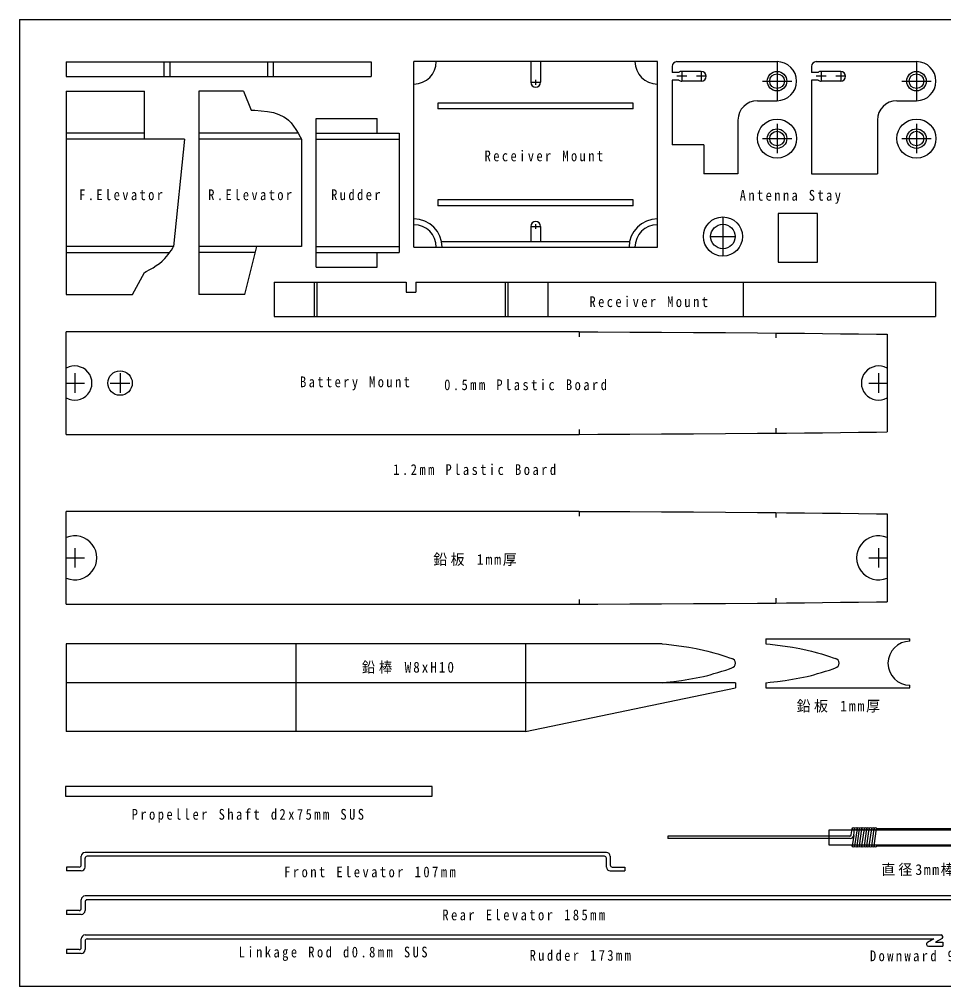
# Model space of a CAD drawing. Units: millimetres on the paper. Extents: x -142 to 142, y -99 to 99.
# Drawn here: x -142 to 47.2, y -99 to 99 of the extents above; entities that cross this region are included whole.
import ezdxf

# ---------------------------------------------------------------- set-up
doc = ezdxf.new("R2010")
doc.units = ezdxf.units.MM
doc.layers.add('0-0', color=7, linetype='Continuous')
doc.styles.add('ＭＳ ゴシック', font='')
doc.styles.get('ＭＳ ゴシック').set_extended_font_data('MS Gothic')

msp = doc.modelspace()

# ---------------------------------------------------------------- linework, layer by layer
at = {"layer": '0-0'}
for p, q in [((-142, 99), (-142, -99)), ((-132.414, 90.277), (-132.414, 87.277)), ((-132.414, 90.277), (-70.014, 90.277)), ((-112.414, 90.277), (-112.414, 87.277)), ((-111.214, 90.277), (-111.214, 87.277)), ((-91.214, 90.277), (-91.214, 87.277)), ((-90.014, 90.277), (-90.014, 87.277)), ((-70.014, 90.277), (-70.014, 87.277)), ((-61.25, 52.358), (-61.25, 90.358)), ((-37.325, 90.358), (-37.325, 86.108)), ((-35.325, 90.358), (-35.325, 86.108)), ((-8.404, 89.344), (-8.404, 88.144)), ((-7.404, 90.344), (13.096, 90.344)), ((13.096, 90.344), (13.096, 82.344)), ((20.127, 89.344), (20.127, 88.144)), ((21.127, 90.344), (41.627, 90.344)), ((41.627, 90.344), (41.627, 82.344)), ((-132.414, 87.277), (-70.014, 87.277)), ((-7.004, 88.144), (-8.404, 88.144)), ((-5.404, 87.344), (-7.404, 87.344)), ((-2.404, 88.344), (-6.404, 88.344)), ((-6.404, 88.344), (-6.404, 86.344)), ((-1.404, 87.344), (-3.404, 87.344)), ((-2.404, 88.344), (-2.404, 86.344)), ((21.527, 88.144), (20.127, 88.144)), ((23.127, 87.344), (21.127, 87.344)), ((26.127, 88.344), (22.127, 88.344)), ((22.127, 88.344), (22.127, 86.344)), ((27.127, 87.344), (25.127, 87.344)), ((26.127, 88.344), (26.127, 86.344)), ((-37.325, 86.108), (-35.325, 86.108)), ((-36.325, 86.608), (-36.325, 85.608)), ((-7.004, 86.544), (-8.404, 86.544)), ((-8.404, 86.544), (-8.404, 73.344)), ((-2.404, 86.344), (-6.404, 86.344)), ((10.096, 86.344), (16.096, 86.344)), ((21.527, 86.544), (20.127, 86.544)), ((20.127, 86.544), (20.127, 67.344)), ((26.127, 86.344), (22.127, 86.344)), ((38.627, 86.344), (44.627, 86.344)), ((-132.414, 84.277), (-116.414, 84.277)), ((-132.414, 84.277), (-132.414, 42.677)), ((-116.414, 74.477), (-116.414, 84.277)), ((-96.145, 84.277), (-105.245, 84.277)), ((-105.245, 84.277), (-105.245, 42.677)), ((-96.145, 84.277), (-94.545, 80.437)), ((-16.325, 81.858), (-56.325, 81.858)), ((-56.325, 81.858), (-56.325, 80.658)), ((-16.325, 80.658), (-16.325, 81.858)), ((9.096, 82.344), (13.096, 82.344)), ((37.627, 82.344), (41.627, 82.344)), ((-16.325, 80.658), (-56.325, 80.658)), ((-81.226, 48.277), (-81.226, 78.677)), ((-81.226, 78.677), (-68.726, 78.677)), ((-68.726, 75.677), (-68.726, 78.677)), ((5.096, 78.344), (5.096, 67.344)), ((13.096, 77.594), (13.096, 71.594)), ((33.627, 78.344), (33.627, 67.344)), ((41.627, 77.594), (41.627, 71.594)), ((-116.414, 75.677), (-132.414, 75.677)), ((-84.912, 75.677), (-105.245, 75.677)), ((-81.226, 75.677), (-64.226, 75.677)), ((-64.226, 75.677), (-64.226, 51.277)), ((-108.214, 74.477), (-132.414, 74.477)), ((-108.214, 74.477), (-110.414, 52.477)), ((-84.245, 74.477), (-105.245, 74.477)), ((-81.226, 74.477), (-64.226, 74.477)), ((-1.904, 73.344), (-8.404, 73.344)), ((-1.904, 73.344), (-1.904, 67.344)), ((10.096, 74.594), (16.096, 74.594)), ((38.627, 74.594), (44.627, 74.594)), ((5.096, 67.344), (-1.904, 67.344)), ((20.127, 67.344), (33.627, 67.344)), ((-16.325, 62.058), (-56.325, 62.058)), ((-56.325, 62.058), (-56.325, 60.858)), ((-16.325, 60.858), (-16.325, 62.058)), ((-16.325, 60.858), (-56.325, 60.858)), ((2.007, 58.545), (2.007, 50.545)), ((-37.325, 56.608), (-35.325, 56.608)), ((-37.325, 56.608), (-37.325, 53.558)), ((-36.325, 57.108), (-36.325, 56.108)), ((-35.325, 56.608), (-35.325, 53.558)), ((-55.575, 53.558), (-17.074, 53.558)), ((-0.493, 54.545), (4.507, 54.545)), ((-110.414, 52.477), (-132.414, 52.477)), ((-84.245, 52.477), (-105.245, 52.477)), ((-95.845, 42.677), (-93.415, 52.477)), ((-81.226, 52.477), (-64.226, 52.477)), ((-132.414, 51.277), (-111.221, 51.277)), ((-93.713, 51.277), (-105.245, 51.277)), ((-81.226, 51.277), (-64.226, 51.277)), ((-68.726, 48.277), (-68.726, 51.277)), ((-81.226, 48.277), (-68.726, 48.277)), ((-118.814, 42.677), (-116.414, 47.177)), ((-89.822, 45.182), (-89.822, 38.182)), ((-89.822, 45.182), (-62.835, 45.182)), ((-81.685, 45.182), (-81.685, 38.182)), ((-81.085, 45.182), (-81.085, 38.182)), ((-62.835, 45.182), (-62.835, 43.182)), ((-60.835, 45.182), (45.553, 45.182)), ((-60.835, 45.182), (-60.835, 43.182)), ((-42.584, 45.182), (-42.584, 38.182)), ((-41.984, 45.182), (-41.984, 38.182)), ((-33.847, 45.182), (-33.847, 38.182)), ((6.153, 45.182), (6.153, 38.182)), ((45.553, 45.182), (45.553, 38.182)), ((-132.414, 42.677), (-118.814, 42.677)), ((-95.845, 42.677), (-105.245, 42.677)), ((-62.835, 43.182), (-60.835, 43.182)), ((-89.822, 38.182), (45.553, 38.182)), ((-27.387, 35.045), (-132.387, 35.045)), ((-132.387, 14.045), (-132.387, 35.045)), ((-27.387, 35.045), (-27.387, 34.045)), ((12.863, 34.795), (12.863, 33.795)), ((35.613, 34.546), (35.613, 14.545)), ((-130.637, 26.545), (-130.637, 22.545)), ((-121.387, 26.545), (-121.387, 22.545)), ((33.863, 26.545), (33.863, 22.545)), ((-132.387, 24.545), (-128.637, 24.545)), ((-123.387, 24.545), (-119.387, 24.545)), ((31.863, 24.545), (35.613, 24.545)), ((-132.387, 14.045), (-27.387, 14.045)), ((-27.387, 15.045), (-27.387, 14.045)), ((12.863, 15.295), (12.863, 14.295)), ((-27.387, -1.72), (-132.387, -1.72)), ((-132.387, -20.72), (-132.387, -1.72)), ((-27.387, -1.72), (-27.387, -2.231)), ((12.863, -1.97), (12.863, -2.97)), ((-27.387, -2.231), (-27.387, -2.72)), ((35.613, -2.22), (35.613, -20.22)), ((-130.637, -9.22), (-130.637, -13.22)), ((33.863, -9.22), (33.863, -13.22)), ((-132.387, -11.22), (-128.637, -11.22)), ((31.863, -11.22), (35.613, -11.22)), ((-27.387, -19.72), (-27.387, -20.72)), ((12.863, -19.47), (12.863, -20.47)), ((-132.387, -20.72), (-27.387, -20.72)), ((-85.42, -28.8), (-85.42, -46.8)), ((-38.42, -28.8), (-38.42, -46.8)), ((10.797, -27.802), (40.297, -27.802)), ((10.797, -27.802), (10.797, -28.8)), ((40.297, -28.301), (40.297, -27.802)), ((4.58, -36.8), (-132.42, -36.8)), ((4.58, -36.8), (4.58, -37.8)), ((10.797, -36.8), (10.797, -37.8)), ((40.297, -37.8), (40.297, -37.301)), ((-38.42, -46.8), (4.58, -37.8)), ((10.797, -37.8), (40.297, -37.8)), ((-38.42, -46.8), (-132.42, -46.8)), ((28.295, -67.931), (28.473, -66.688)), ((28.779, -68.044), (28.973, -66.688)), ((29.473, -66.688), (28.973, -70.188)), ((29.473, -70.188), (29.973, -66.688)), ((29.973, -70.188), (30.473, -66.688)), ((30.473, -70.188), (30.973, -66.688)), ((30.973, -70.188), (31.473, -66.688)), ((31.473, -70.188), (31.973, -66.688)), ((31.973, -70.188), (32.473, -66.688)), ((32.473, -70.188), (32.973, -66.688)), ((32.973, -70.188), (33.473, -66.688)), ((123.473, -66.688), (33.473, -66.688)), ((-9.277, -68.188), (-9.277, -68.688)), ((27.998, -68.188), (-9.277, -68.188)), ((28.037, -68.688), (-9.277, -68.688)), ((28.779, -68.044), (28.473, -70.188)), ((33.473, -70.188), (123.473, -70.188)), ((-129.338, -74.119), (-129.338, -72.319)), ((-21.838, -71.519), (-128.538, -71.519)), ((-128.538, -74.519), (-128.538, -72.719)), ((-22.238, -72.319), (-128.138, -72.319)), ((-21.838, -74.519), (-21.838, -72.719)), ((-21.038, -72.319), (-21.038, -74.119)), ((-132.338, -74.519), (-132.338, -75.319)), ((-129.738, -74.519), (-132.338, -74.519)), ((-20.638, -74.519), (-18.038, -74.519)), ((-18.038, -74.519), (-18.038, -75.319)), ((-129.338, -75.319), (-132.338, -75.319)), ((-21.038, -75.319), (-18.038, -75.319)), ((55.662, -80.419), (-128.538, -80.419)), ((-129.338, -83.019), (-129.338, -81.219)), ((-128.538, -81.619), (-128.538, -83.419)), ((55.262, -81.219), (-128.138, -81.219)), ((-132.338, -83.419), (-132.338, -84.219)), ((-129.738, -83.419), (-132.338, -83.419)), ((-129.338, -84.219), (-132.338, -84.219)), ((-128.538, -88.419), (46.662, -88.419)), ((-129.338, -91.019), (-129.338, -89.219)), ((-128.538, -89.619), (-128.538, -91.419)), ((44.064, -90.719), (47.05, -90.719)), ((46.862, -89.166), (45.557, -89.919)), ((-132.338, -91.419), (-132.338, -92.219)), ((-129.738, -91.419), (-132.338, -91.419)), ((-129.338, -92.219), (-132.338, -92.219)), ((142, -99), (-142, -99))]:
    msp.add_line(p, q, dxfattribs=at)
for points in [[(-142, 99), (142, 99), (142, -99)], [(-61.25, 52.358), (-11.4, 52.358), (-11.4, 90.358), (-61.25, 90.358)], [(-94.536, 80.435), (-93.774, 80.388), (-92.474, 80.289), (-91.207, 80.139), (-89.997, 79.905), (-88.865, 79.555), (-87.833, 79.056), (-87.288, 78.686), (-86.935, 78.389), (-86.371, 77.81), (-85.855, 77.159), (-85.378, 76.452), (-84.927, 75.704), (-84.493, 74.931), (-84.245, 74.477), (-84.245, 52.477)], [(-116.414, 47.177), (-116.007, 47.394), (-115.309, 47.773), (-114.625, 48.167), (-113.963, 48.583), (-113.331, 49.032), (-112.737, 49.521), (-112.414, 49.827), (-112.2, 50.05), (-111.849, 50.452), (-111.516, 50.873), (-111.197, 51.31), (-110.889, 51.758), (-110.588, 52.212), (-110.414, 52.477)], [(-27.382, 35.045), (-23.592, 35.028), (-17.058, 34.996), (-10.523, 34.962), (-3.988, 34.924), (2.547, 34.88), (9.082, 34.829), (12.872, 34.795), (15.015, 34.775), (18.709, 34.738), (22.403, 34.698), (26.096, 34.657), (29.79, 34.614), (33.483, 34.571), (35.625, 34.545)], [(-27.382, 14.045), (-23.592, 14.063), (-17.058, 14.095), (-10.523, 14.129), (-3.988, 14.167), (2.547, 14.211), (9.082, 14.262), (12.872, 14.295), (15.015, 14.316), (18.709, 14.353), (22.403, 14.393), (26.096, 14.434), (29.79, 14.477), (33.483, 14.52), (35.625, 14.546)], [(-27.387, -1.72), (-23.597, -1.738), (-17.063, -1.77), (-10.529, -1.804), (-3.995, -1.842), (2.54, -1.886), (9.074, -1.937), (12.863, -1.97), (15.005, -1.991), (18.699, -2.028), (22.392, -2.067), (26.085, -2.109), (29.778, -2.151), (33.471, -2.195), (35.613, -2.22)], [(-27.387, -20.72), (-23.597, -20.702), (-17.063, -20.671), (-10.529, -20.637), (-3.995, -20.599), (2.54, -20.555), (9.074, -20.504), (12.863, -20.47), (15.005, -20.45), (18.699, -20.413), (22.392, -20.373), (26.085, -20.332), (29.778, -20.289), (33.471, -20.246), (35.613, -20.22)], [(-10.42, -28.8), (-132.42, -28.8), (-132.42, -46.8)], [(-10.42, -28.8), (-9.533, -28.904), (-8.004, -29.09), (-6.478, -29.293), (-4.959, -29.524), (-3.449, -29.791), (-1.95, -30.107), (-1.087, -30.317), (-0.619, -30.44), (0.186, -30.665), (0.987, -30.905), (1.785, -31.156), (2.582, -31.415), (3.377, -31.679), (3.838, -31.834)], [(10.797, -28.8), (11.684, -28.904), (13.213, -29.09), (14.739, -29.293), (16.258, -29.524), (17.768, -29.791), (19.267, -30.107), (20.13, -30.317), (20.598, -30.44), (21.403, -30.665), (22.204, -30.905), (23.002, -31.156), (23.799, -31.415), (24.594, -31.679), (25.055, -31.834)], [(-10.42, -36.8), (-9.533, -36.695), (-8.004, -36.509), (-6.478, -36.306), (-4.959, -36.076), (-3.449, -35.808), (-1.95, -35.492), (-1.087, -35.283), (-0.619, -35.159), (0.186, -34.934), (0.987, -34.694), (1.785, -34.443), (2.582, -34.184), (3.377, -33.92), (3.838, -33.766)], [(10.797, -36.8), (11.684, -36.695), (13.213, -36.509), (14.739, -36.306), (16.258, -36.076), (17.768, -35.808), (19.267, -35.492), (20.13, -35.283), (20.598, -35.159), (21.403, -34.934), (22.204, -34.694), (23.002, -34.443), (23.799, -34.184), (24.594, -33.92), (25.055, -33.766)], [(-128.138, -89.219), (45.17, -89.219), (43.909, -89.947)], [(45.557, -89.919), (47.05, -89.919), (47.05, -90.719)]]:
    msp.add_lwpolyline(points, dxfattribs=at)
for points in [[(13.355, 49.264), (21.355, 49.264), (21.355, 59.264), (13.355, 59.264)], [(-132.531, -60.008), (-57.531, -60.008), (-57.531, -58.008), (-132.531, -58.008)], [(133.723, -66.938), (23.723, -66.938), (23.723, -69.938), (133.723, -69.938)]]:
    msp.add_lwpolyline(points, close=True, dxfattribs=at)
for centre, radius in [((13.096, 86.344), 2), ((13.096, 86.344), 1.5), ((41.627, 86.344), 2), ((41.627, 86.344), 1.5), ((13.096, 74.594), 4), ((41.627, 74.594), 4), ((13.096, 74.594), 2), ((13.096, 74.594), 1.5), ((41.627, 74.594), 2), ((41.627, 74.594), 1.5), ((2.007, 54.545), 4), ((2.007, 54.545), 2.5), ((-121.387, 24.545), 2.5), ((28.723, -66.688), 0.25), ((29.223, -66.688), 0.25), ((29.723, -66.688), 0.25), ((30.223, -66.688), 0.25), ((30.723, -66.688), 0.25), ((31.223, -66.688), 0.25), ((31.723, -66.688), 0.25), ((32.223, -66.688), 0.25), ((32.723, -66.688), 0.25), ((33.223, -66.688), 0.25), ((28.723, -70.188), 0.25), ((29.223, -70.188), 0.25), ((29.723, -70.188), 0.25), ((30.223, -70.188), 0.25), ((30.723, -70.188), 0.25), ((31.223, -70.188), 0.25), ((31.723, -70.188), 0.25), ((32.223, -70.188), 0.25), ((32.723, -70.188), 0.25), ((33.223, -70.188), 0.25)]:
    msp.add_circle(centre, radius, dxfattribs=at)
for centre, radius, start, end in [((-61.25, 90.358), 4.6, 270, 0), ((-11.4, 90.358), 4.6, 180, 270), ((-7.404, 89.344), 1, 90, 180), ((13.096, 86.344), 4, 270, 90), ((21.127, 89.344), 1, 90, 180), ((41.627, 86.344), 4, 270, 90), ((-6.404, 87.344), 1, 90, 126.8699), ((-2.404, 87.344), 1, 270, 90), ((22.127, 87.344), 1, 90, 126.8699), ((26.127, 87.344), 1, 270, 90), ((-36.325, 86.108), 1, 180, 0), ((-6.404, 87.344), 1, 233.1301, 270), ((22.127, 87.344), 1, 233.1301, 270), ((9.096, 78.344), 4, 90, 180), ((37.627, 78.344), 4, 90, 180), ((-61.25, 52.358), 5.8, 0, 90), ((-36.325, 56.608), 1, 0, 180), ((-11.4, 52.358), 5.8, 90, 180), ((-61.25, 52.358), 4.6, 0, 90), ((-11.4, 52.358), 4.6, 90, 180), ((-130.637, 24.545), 3.5, 240, 120), ((33.863, 24.545), 3.5, 60, 300), ((-130.637, -11.22), 4.5, 247.11462, 112.88538), ((33.863, -11.22), 4.5, 67.11462, 292.88538), ((40.297, -32.801), 4.5, 90, 270), ((3.58, -32.8), 1, 285, 75), ((24.797, -32.8), 1, 285, 75), ((27.998, -67.888), 0.3, 270, 351.85007), ((28.037, -67.938), 0.75, 270, 351.8699), ((-128.538, -72.319), 0.8, 90, 180), ((-128.138, -72.719), 0.4, 90, 180), ((-22.238, -72.719), 0.4, 0, 90), ((-21.838, -72.319), 0.8, 0, 90), ((-129.738, -74.119), 0.4, 270, 0), ((-129.338, -74.519), 0.8, 270, 0), ((-21.038, -74.519), 0.8, 180, 270), ((-20.638, -74.119), 0.4, 180, 270), ((-128.538, -81.219), 0.8, 90, 180), ((-129.738, -83.019), 0.4, 270, 0), ((-128.138, -81.619), 0.4, 90, 180), ((-129.338, -83.419), 0.8, 270, 0), ((-128.538, -89.219), 0.8, 90, 180), ((46.662, -88.819), 0.4, 300, 90), ((-129.738, -91.019), 0.4, 270, 0), ((-128.138, -89.619), 0.4, 90, 180), ((44.064, -90.319), 0.4, 112.72435, 270), ((-129.338, -91.419), 0.8, 270, 0)]:
    msp.add_arc(centre, radius, start, end, dxfattribs=at)

# ---------------------------------------------------------------- texts
at = {"layer": '0-0', "char_height": 2.199, "attachment_point": 7, "style": 'ＭＳ ゴシック'}
for s, insert in [('\\T1.39;\\W0.85;Receiver\\~Mount', (-46.763, 69.914)), ('\\T1.39;\\W0.85;F.Elevator', (-129.766, 61.955)), ('\\T1.39;\\W0.85;R.Elevator', (-103.33, 61.955)), ('\\T1.39;\\W0.85;Rudder', (-78.174, 61.955)), ('\\T1.39;\\W0.85;Antenna\\~Stay', (5.455, 61.24)), ('\\T1.39;\\W0.85;Receiver\\~Mount', (-25.302, 40.067)), ('\\T1.39;\\W0.85;Battery\\~Mount', (-84.545, 23.058)), ('\\T1.4;\\W0.85;0.5mm\\~Plastic\\~Board', (-55.041, 23.058)), ('\\T1.4;\\W0.85;1.2mm\\~Plastic\\~Board', (-65.455, 5.702)), ('\\T1.25;\\W0.95;鉛板\\~1mm厚', (-57.273, -12.893)), ('\\T1.3;\\W0.9;鉛棒\\~W8xH10', (-71.901, -34.959)), ('\\T1.25;\\W0.95;鉛板\\~1mm厚', (17.107, -42.893)), ('\\T1.4;\\W0.85;Propeller\\~Shaft\\~d2x75mm\\~SUS', (-119.008, -65.455)), ('\\T1.4;\\W0.85;Front\\~Elevator\\~107mm', (-87.781, -76.646)), ('\\T1.22;\\W0.95;直径3mm棒に直径0.5mm長さ2.2mのエナメル線を巻く', (34.439, -76.387)), ('\\T1.4;\\W0.85;Rear\\~Elevator\\~185mm', (-55.413, -85.45)), ('\\T1.4;\\W0.85;Linkage\\~Rod\\~d0.8mm\\~SUS', (-97.102, -93.736)), ('\\T1.39;\\W0.85;Rudder\\~173mm', (-37.546, -93.736)), ('\\T1.39;\\W0.85;Downward\\~90deg', (32.109, -94.513))]:
    msp.add_mtext(s, dxfattribs=dict(at, insert=insert))

doc.saveas('drawing.dxf')
